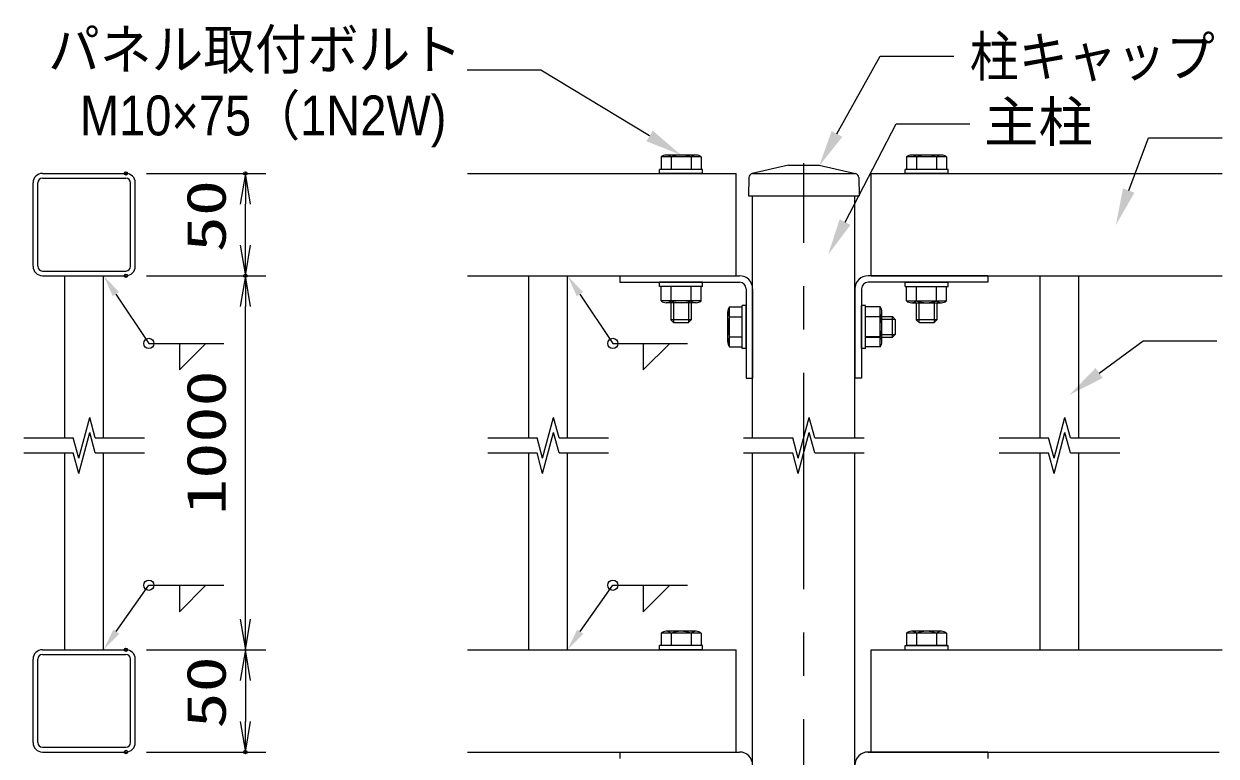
# Model space of a CAD drawing. Units: millimetres, scale not verified. Extents: x -4200 to 4200, y -2970 to 2970.
# Drawn here: x 1561 to 3310, y 571 to 1645 of the extents above; entities that cross this region are included whole.
import ezdxf
from ezdxf.enums import TextEntityAlignment as Align

# ---------------------------------------------------------------- set-up
doc = ezdxf.new("R2010")
doc.units = ezdxf.units.MM
doc.header["$LTSCALE"] = 10
doc.header["$PDMODE"] = 32
doc.header["$PDSIZE"] = 5
doc.linetypes.add('USER2', pattern=[1.125, 0.75, -0.125, 0.125, -0.125])
doc.linetypes.add('USER3', pattern=[50.8, 31.75, -6.35, 6.35, -6.35])
for name, color, linetype, lineweight in [('0-0_D-STR3', 3, 'Continuous', 13), ('0-1_D-STR-TXT', 7, 'Continuous', 25), ('0-4_D-STR1', 1, 'Continuous', 25), ('0-5_D-BMK', 2, 'USER2', 13), ('0-6_D-STR-DIM', 7, 'Continuous', 13), ('0-7_0', 7, 'Continuous', 25), ('0-B_D-STR2', 7, 'Continuous', 13), ('0-C_D-DCR-HCH', 7, 'Continuous', 13)]:
    doc.layers.add(name, color=color, linetype=linetype, lineweight=lineweight)
doc.layers.add('0-8_Defpoints', color=8, linetype='Continuous')
doc.styles.add('ＭＳ ゴシック', font='')
doc.styles.add('ＭＳ Ｐゴシック', font='')
doc.styles.get('ＭＳ ゴシック').set_extended_font_data('MS Gothic')
doc.styles.get('ＭＳ Ｐゴシック').set_extended_font_data('MS PGothic')

# ---------------------------------------------------------------- blocks, each defined once
blk = doc.blocks.new('DARROWS')
at = {"layer": '0-7_0'}
blk.add_line((0, 0), (-9.991, 0), dxfattribs=at)
blk.add_lwpolyline([(-10, -1.667), (0, 0), (-10, 1.667)], dxfattribs=at)
blk = doc.blocks.new('MLeader24')
at = {"layer": '0-1_D-STR-TXT'}
blk.add_lwpolyline([(3138.49, 1132.8), (3202.84, 1180.13), (3310.84, 1180.13)], dxfattribs=at)
blk.add_solid([(3143.82, 1125.55), (3133.16, 1140.05), (3094.99, 1100.8)], dxfattribs=at)
at = {"layer": '0-1_D-STR-TXT', "style": 'ＭＳ Ｐゴシック'}
blk.add_text('格子', height=58.58, dxfattribs=at).set_placement((3334.76, 1135.47), align=Align.BOTTOM_LEFT)
blk = doc.blocks.new('MLeader25')
at = {"layer": '0-1_D-STR-TXT'}
blk.add_lwpolyline([(3181.85, 1400.44), (3210.7, 1477.77), (3318.7, 1477.77)], dxfattribs=at)
blk.add_solid([(3190.29, 1397.29), (3173.42, 1403.58), (3162.98, 1349.84)], dxfattribs=at)
at = {"layer": '0-1_D-STR-TXT', "style": 'ＭＳ Ｐゴシック'}
blk.add_text('胴縁', height=58.58, dxfattribs=at).set_placement((3341.38, 1433.26), align=Align.BOTTOM_LEFT)
blk = doc.blocks.new('MLeader26')
at = {"layer": '0-1_D-STR-TXT'}
blk.add_lwpolyline([(2479.12, 1480.46), (2319.67, 1577.1), (2211.67, 1577.1)], dxfattribs=at)
blk.add_solid([(2483.78, 1488.16), (2474.45, 1472.76), (2525.3, 1452.47)], dxfattribs=at)
at = {"layer": '0-1_D-STR-TXT', "style": 'ＭＳ Ｐゴシック'}
for s, width, p in [('パネル取付ボルト', 0.95, (1596.99, 1560.67)), ('M10×75（1N2W)', 0.9, (1643.7, 1463.65))]:
    blk.add_text(s, height=58.56, dxfattribs=dict(at, width=width)).set_placement(p, align=Align.BOTTOM_LEFT)
blk = doc.blocks.new('MLeader29')
at = {"layer": '0-1_D-STR-TXT'}
blk.add_lwpolyline([(2765.89, 1354.22), (2840.71, 1498.24), (2948.71, 1498.24)], dxfattribs=at)
blk.add_solid([(2773.87, 1350.07), (2757.9, 1358.37), (2740.99, 1306.3)], dxfattribs=at)
at = {"layer": '0-1_D-STR-TXT', "style": 'ＭＳ Ｐゴシック'}
blk.add_text('主柱', height=58.58, dxfattribs=at).set_placement((2969.55, 1454.32), align=Align.BOTTOM_LEFT)
blk = doc.blocks.new('MLeader30')
at = {"layer": '0-1_D-STR-TXT'}
blk.add_lwpolyline([(2753.98, 1483.52), (2817.24, 1597.66), (2925.24, 1597.66)], dxfattribs=at)
blk.add_solid([(2761.85, 1479.16), (2746.1, 1487.89), (2727.8, 1436.29)], dxfattribs=at)
at = {"layer": '0-1_D-STR-TXT', "style": 'ＭＳ Ｐゴシック', "width": 0.9}
blk.add_text('柱キャップ', height=58.58, dxfattribs=at).set_placement((2948.57, 1550.07), align=Align.BOTTOM_LEFT)
blk = doc.blocks.new('MLeader32')
at = {"layer": '0-6_D-STR-DIM', "lineweight": 25}
blk.add_lwpolyline([(1696.41, 1248.53), (1744.77, 1176.17), (1854.54, 1176.17)], dxfattribs=at)
at = {"layer": '0-6_D-STR-DIM'}
blk.add_solid([(1691.92, 1245.53), (1700.9, 1251.53), (1678.41, 1275.47)], dxfattribs=at)
blk = doc.blocks.new('MLeader33')
at = {"layer": '0-6_D-STR-DIM', "lineweight": 25}
blk.add_lwpolyline([(1697.02, 753.54), (1744.77, 821.59), (1854.54, 821.59)], dxfattribs=at)
at = {"layer": '0-6_D-STR-DIM'}
blk.add_solid([(1701.44, 750.44), (1692.6, 756.65), (1678.41, 727.02)], dxfattribs=at)
blk = doc.blocks.new('MLeader34')
at = {"layer": '0-6_D-STR-DIM', "lineweight": 25}
blk.add_lwpolyline([(2376.8, 1248.53), (2425.16, 1176.17), (2534.94, 1176.17)], dxfattribs=at)
at = {"layer": '0-6_D-STR-DIM'}
blk.add_solid([(2372.31, 1245.53), (2381.29, 1251.53), (2358.8, 1275.47)], dxfattribs=at)
blk = doc.blocks.new('MLeader35')
at = {"layer": '0-6_D-STR-DIM', "lineweight": 25}
blk.add_lwpolyline([(2377.41, 753.54), (2425.16, 821.59), (2534.94, 821.59)], dxfattribs=at)
at = {"layer": '0-6_D-STR-DIM'}
blk.add_solid([(2381.83, 750.44), (2372.99, 756.65), (2358.8, 727.02)], dxfattribs=at)

msp = doc.modelspace()

# ---------------------------------------------------------------- linework, layer by layer
at = {"layer": '0-0_D-STR3'}
for p, q in [((2547.34, 1452.47), (2503.26, 1452.47)), ((2547.34, 1452.47), (2539.98, 1452.47)), ((2907.34, 1452.47), (2863.26, 1452.47)), ((2907.34, 1452.47), (2899.98, 1452.47)), ((2495.9, 1449.79), (2495.9, 1431.47)), ((2554.7, 1449.79), (2495.9, 1449.79)), ((2510.62, 1449.79), (2510.62, 1431.47)), ((2539.98, 1449.79), (2539.98, 1431.47)), ((2554.7, 1449.79), (2554.7, 1431.47)), ((2855.9, 1449.79), (2855.9, 1431.47)), ((2914.7, 1449.79), (2855.9, 1449.79)), ((2870.62, 1449.79), (2870.62, 1431.47)), ((2899.98, 1449.79), (2899.98, 1431.47)), ((2914.7, 1449.79), (2914.7, 1431.47)), ((2493.8, 1425.47), (2493.8, 1431.47)), ((2556.8, 1431.47), (2493.8, 1431.47)), ((2556.8, 1425.47), (2493.8, 1425.47)), ((2554.7, 1431.47), (2495.9, 1431.47)), ((2556.8, 1425.47), (2556.8, 1431.47)), ((2853.8, 1425.47), (2853.8, 1431.47)), ((2916.8, 1431.47), (2853.8, 1431.47)), ((2916.8, 1425.47), (2853.8, 1425.47)), ((2914.7, 1431.47), (2855.9, 1431.47)), ((2916.8, 1425.47), (2916.8, 1431.47)), ((2435.3, 1275.47), (2611.1, 1275.47)), ((2435.3, 1275.47), (2435.3, 1265.87)), ((2435.3, 1265.87), (2611.1, 1265.87)), ((2493.8, 1259.87), (2493.8, 1265.87)), ((2556.8, 1265.87), (2493.8, 1265.87)), ((2556.8, 1259.87), (2493.8, 1259.87)), ((2554.7, 1259.87), (2495.9, 1259.87)), ((2495.9, 1238.56), (2495.9, 1259.87)), ((2510.62, 1238.56), (2510.62, 1259.87)), ((2539.98, 1238.56), (2539.98, 1259.87)), ((2554.7, 1238.56), (2554.7, 1259.87)), ((2556.8, 1259.87), (2556.8, 1265.87)), ((2975.3, 1275.47), (2799.5, 1275.47)), ((2975.3, 1265.87), (2799.5, 1265.87)), ((2853.8, 1259.87), (2853.8, 1265.87)), ((2853.8, 1265.87), (2916.8, 1265.87)), ((2853.8, 1259.87), (2916.8, 1259.87)), ((2855.9, 1259.87), (2914.7, 1259.87)), ((2855.9, 1238.56), (2855.9, 1259.87)), ((2870.62, 1238.56), (2870.62, 1259.87)), ((2899.98, 1238.56), (2899.98, 1259.87)), ((2914.7, 1238.56), (2914.7, 1259.87)), ((2916.8, 1259.87), (2916.8, 1265.87)), ((2975.3, 1275.47), (2975.3, 1265.87)), ((2620.7, 1256.27), (2620.7, 1125.47)), ((2630.3, 1256.27), (2630.3, 1125.47)), ((2780.3, 1256.27), (2780.3, 1125.47)), ((2789.9, 1256.27), (2789.9, 1125.47)), ((2554.7, 1238.56), (2495.9, 1238.56)), ((2547.34, 1235.87), (2503.26, 1235.87)), ((2510.3, 1235.87), (2510.3, 1210.97)), ((2514.2, 1235.87), (2514.2, 1207.07)), ((2536.4, 1235.87), (2536.4, 1207.07)), ((2547.34, 1235.87), (2539.98, 1235.87)), ((2540.3, 1235.87), (2540.3, 1210.97)), ((2596.38, 1229.87), (2614.7, 1229.87)), ((2596.38, 1171.07), (2596.38, 1229.87)), ((2620.7, 1231.97), (2614.7, 1231.97)), ((2614.7, 1168.97), (2614.7, 1231.97)), ((2614.7, 1171.07), (2614.7, 1229.87)), ((2620.7, 1168.97), (2620.7, 1231.97)), ((2795.9, 1231.97), (2789.9, 1231.97)), ((2789.9, 1168.97), (2789.9, 1231.97)), ((2795.9, 1168.97), (2795.9, 1231.97)), ((2795.9, 1171.07), (2795.9, 1229.87)), ((2817.21, 1229.87), (2795.9, 1229.87)), ((2817.21, 1171.07), (2817.21, 1229.87)), ((2855.9, 1238.56), (2914.7, 1238.56)), ((2863.26, 1235.87), (2907.34, 1235.87)), ((2863.26, 1235.87), (2870.62, 1235.87)), ((2870.3, 1235.87), (2870.3, 1210.97)), ((2874.2, 1235.87), (2874.2, 1207.07)), ((2896.4, 1235.87), (2896.4, 1207.07)), ((2900.3, 1235.87), (2900.3, 1210.97)), ((2540.3, 1210.97), (2510.3, 1210.97)), ((2510.3, 1210.97), (2514.8, 1206.47)), ((2540.3, 1210.97), (2535.8, 1206.47)), ((2593.7, 1178.43), (2593.7, 1222.51)), ((2596.38, 1215.15), (2614.7, 1215.15)), ((2795.9, 1215.47), (2817.48, 1215.47)), ((2817.21, 1215.15), (2795.9, 1215.15)), ((2819.9, 1178.43), (2819.9, 1222.51)), ((2819.9, 1215.47), (2835.2, 1215.47)), ((2819.9, 1211.57), (2839.1, 1211.57)), ((2835.2, 1185.47), (2835.2, 1215.47)), ((2835.2, 1215.47), (2839.7, 1210.97)), ((2839.7, 1189.97), (2839.7, 1210.97)), ((2900.3, 1210.97), (2870.3, 1210.97)), ((2870.3, 1210.97), (2874.8, 1206.47)), ((2900.3, 1210.97), (2895.8, 1206.47)), ((2535.8, 1206.47), (2514.8, 1206.47)), ((2819.9, 1189.37), (2839.1, 1189.37)), ((2835.2, 1185.47), (2839.7, 1189.97)), ((2895.8, 1206.47), (2874.8, 1206.47)), ((2593.7, 1178.43), (2593.7, 1185.79)), ((2596.38, 1185.79), (2614.7, 1185.79)), ((2817.21, 1185.79), (2795.9, 1185.79)), ((2795.9, 1185.47), (2817.48, 1185.47)), ((2819.9, 1178.43), (2819.9, 1185.79)), ((2819.9, 1185.47), (2835.2, 1185.47)), ((2596.38, 1171.07), (2614.7, 1171.07)), ((2620.7, 1168.97), (2614.7, 1168.97)), ((2795.9, 1168.97), (2789.9, 1168.97)), ((2817.21, 1171.07), (2795.9, 1171.07)), ((2620.7, 1125.47), (2630.3, 1125.47)), ((2789.9, 1125.47), (2780.3, 1125.47)), ((2547.34, 754.02), (2503.26, 754.02)), ((2547.34, 754.02), (2539.98, 754.02)), ((2907.34, 754.02), (2863.26, 754.02)), ((2907.34, 754.02), (2899.98, 754.02)), ((2495.9, 751.34), (2495.9, 733.02)), ((2554.7, 751.34), (2495.9, 751.34)), ((2510.62, 751.34), (2510.62, 733.02)), ((2539.98, 751.34), (2539.98, 733.02)), ((2554.7, 751.34), (2554.7, 733.02)), ((2855.9, 751.34), (2855.9, 733.02)), ((2914.7, 751.34), (2855.9, 751.34)), ((2870.62, 751.34), (2870.62, 733.02)), ((2899.98, 751.34), (2899.98, 733.02)), ((2914.7, 751.34), (2914.7, 733.02)), ((2493.8, 727.02), (2493.8, 733.02)), ((2556.8, 733.02), (2493.8, 733.02)), ((2556.8, 727.02), (2493.8, 727.02)), ((2554.7, 733.02), (2495.9, 733.02)), ((2556.8, 727.02), (2556.8, 733.02)), ((2853.8, 727.02), (2853.8, 733.02)), ((2853.8, 733.02), (2916.8, 733.02)), ((2853.8, 727.02), (2916.8, 727.02)), ((2914.7, 733.02), (2855.9, 733.02)), ((2916.8, 727.02), (2916.8, 733.02)), ((2435.3, 577.02), (2611.1, 577.02)), ((2435.3, 577.02), (2435.3, 567.42)), ((2975.3, 577.02), (2799.5, 577.02)), ((2801.3, 577.02), (2975.3, 577.02)), ((2975.3, 577.02), (2975.3, 567.42))]:
    msp.add_line(p, q, dxfattribs=at)
for centre, radius, start, end in [((2503.26, 1441.04), 11.43, 49.92558, 130.07442), ((2525.3, 1411.01), 41.47, 69.26918, 110.73082), ((2547.34, 1441.04), 11.43, 49.92558, 130.07442), ((2863.26, 1441.04), 11.43, 49.92558, 130.07442), ((2885.3, 1411.01), 41.47, 69.26918, 110.73082), ((2907.34, 1441.04), 11.43, 49.92558, 130.07442), ((2611.1, 1256.27), 19.2, 0, 90), ((2611.1, 1256.27), 9.6, 0, 90), ((2799.5, 1256.27), 19.2, 90, 180), ((2799.5, 1256.27), 9.6, 90, 180), ((2503.26, 1247.3), 11.43, 229.92558, 310.07442), ((2525.3, 1277.33), 41.47, 249.26918, 290.73082), ((2547.34, 1247.3), 11.43, 229.92558, 310.07442), ((2605.13, 1222.51), 11.43, 139.92558, 220.07442), ((2808.47, 1222.51), 11.43, 319.92558, 40.07442), ((2863.26, 1247.3), 11.43, 229.92558, 310.07442), ((2885.3, 1277.33), 41.47, 249.26918, 290.73082), ((2907.34, 1247.3), 11.43, 229.92558, 310.07442), ((2635.16, 1200.47), 41.47, 159.26918, 200.73082), ((2778.43, 1200.47), 41.47, 339.26918, 20.73082), ((2605.13, 1178.43), 11.43, 139.92558, 220.07442), ((2808.47, 1178.43), 11.43, 319.92558, 40.07442), ((2503.26, 742.59), 11.43, 49.92558, 130.07442), ((2525.3, 712.56), 41.47, 69.26918, 110.73082), ((2547.34, 742.59), 11.43, 49.92558, 130.07442), ((2863.26, 742.59), 11.43, 49.92558, 130.07442), ((2885.3, 712.56), 41.47, 69.26918, 110.73082), ((2907.34, 742.59), 11.43, 49.92558, 130.07442), ((2611.1, 557.82), 19.2, 0, 90), ((2799.5, 557.82), 19.2, 90, 180)]:
    msp.add_arc(centre, radius, start, end, dxfattribs=at)
at = {"layer": '0-4_D-STR1'}
for p, q in [((2682.8, 1437.47), (2629.43, 1425.21)), ((2682.8, 1437.47), (2727.8, 1437.47)), ((2727.8, 1437.47), (2781.17, 1425.21)), ((2624.77, 1419.47), (2624.3, 1392.47)), ((2630.3, 1425.47), (2780.3, 1425.47)), ((2630.3, 1425.47), (2780.3, 1425.47)), ((2785.83, 1419.47), (2786.3, 1392.47)), ((2624.3, 1392.47), (2786.3, 1392.47)), ((2630.3, 1037.76), (2630.3, 1392.47)), ((2780.3, 1037.76), (2780.3, 1392.47)), ((2630.3, 307.83), (2630.3, 1015.57)), ((2780.3, 307.83), (2780.3, 1015.57))]:
    msp.add_line(p, q, dxfattribs=at)
for centre, start, end in [((2630.77, 1419.36), 102.93782, 179), ((2779.83, 1419.36), 1, 77.06218)]:
    msp.add_arc(centre, 6, start, end, dxfattribs=at)
at = {"layer": '0-5_D-BMK', "linetype": 'USER3'}
msp.add_line((2705.3, 307.83), (2705.3, 1440.47), dxfattribs=at)
at = {"layer": '0-6_D-STR-DIM'}
for p, q in [((1741.11, 1425.47), (1916.26, 1425.47)), ((1886.26, 1320.47), (1886.26, 1380.47)), ((1741.11, 1275.47), (1916.26, 1275.47)), ((1741.11, 1275.47), (1916.26, 1275.47)), ((1886.26, 772.02), (1886.26, 1230.47)), ((1789.56, 1176.17), (1789.56, 1137.39)), ((1828.33, 1176.17), (1789.56, 1137.39)), ((2469.95, 1176.17), (2469.95, 1137.39)), ((2508.72, 1176.17), (2469.95, 1137.39)), ((1789.56, 821.59), (1789.56, 782.82)), ((1828.33, 821.59), (1789.56, 782.82)), ((2469.95, 821.59), (2469.95, 782.82)), ((2508.72, 821.59), (2469.95, 782.82)), ((1741.11, 727.02), (1916.26, 727.02)), ((1741.11, 727.02), (1916.26, 727.02)), ((1886.26, 682.02), (1886.26, 622.02)), ((1741.11, 577.02), (1916.26, 577.02))]:
    msp.add_line(p, q, dxfattribs=at)
for centre in [(1744.77, 1176.17), (2425.16, 1176.17), (1744.77, 821.59), (2425.16, 821.59)]:
    msp.add_circle(centre, 7.51, dxfattribs=at)
at = {"layer": '0-8_Defpoints'}
for p in [(1711.11, 1425.47), (1886.26, 1425.47), (1711.11, 1275.47), (1886.26, 1275.47), (1711.11, 727.02), (1711.11, 577.02), (1886.26, 577.02)]:
    msp.add_point(p, dxfattribs=at)
at = {"layer": '0-B_D-STR2'}
for p, q in [((1588.71, 1425.47), (1711.11, 1425.47)), ((1588.71, 1418.57), (1711.11, 1418.57)), ((2211.86, 1425.47), (2606.3, 1425.47)), ((2606.3, 1275.47), (2606.3, 1425.47)), ((2606.3, 1275.47), (2606.3, 1425.47)), ((2804.3, 1425.47), (3319.08, 1425.47)), ((2804.3, 1275.47), (2804.3, 1425.47)), ((2804.3, 1275.47), (2804.3, 1425.47)), ((1574.91, 1289.27), (1574.91, 1411.67)), ((1581.81, 1289.27), (1581.81, 1411.67)), ((1718.01, 1289.27), (1718.01, 1411.67)), ((1724.91, 1289.27), (1724.91, 1411.67)), ((1588.71, 1282.37), (1711.11, 1282.37)), ((1588.71, 1275.47), (1711.11, 1275.47)), ((1621.41, 1037.76), (1621.41, 1275.47)), ((1678.41, 1037.76), (1678.41, 1275.47)), ((2211.86, 1275.47), (2606.3, 1275.47)), ((2301.8, 1037.76), (2301.8, 1275.47)), ((2358.8, 1037.76), (2358.8, 1275.47)), ((2804.3, 1275.47), (3319.08, 1275.47)), ((3051.8, 1037.76), (3051.8, 1275.47)), ((3108.8, 1037.76), (3108.8, 1275.47)), ((1621.41, 727.02), (1621.41, 1015.57)), ((1678.41, 727.02), (1678.41, 1015.57)), ((2301.8, 727.02), (2301.8, 1015.57)), ((2358.8, 727.02), (2358.8, 1015.57)), ((3051.8, 727.02), (3051.8, 1015.57)), ((3108.8, 727.02), (3108.8, 1015.57)), ((1588.71, 727.02), (1711.11, 727.02)), ((1588.71, 720.12), (1711.11, 720.12)), ((2211.86, 727.02), (2606.3, 727.02)), ((2606.3, 577.02), (2606.3, 727.02)), ((2606.3, 577.02), (2606.3, 727.02)), ((2804.3, 727.02), (3319.08, 727.02)), ((2804.3, 577.02), (2804.3, 727.02)), ((2804.3, 577.02), (2804.3, 727.02)), ((1574.91, 590.82), (1574.91, 713.22)), ((1581.81, 590.82), (1581.81, 713.22)), ((1718.01, 590.82), (1718.01, 713.22)), ((1724.91, 590.82), (1724.91, 713.22)), ((1588.71, 583.92), (1711.11, 583.92)), ((1588.71, 577.02), (1711.11, 577.02)), ((2211.86, 577.02), (2606.3, 577.02)), ((2799.5, 577.02), (3314.28, 577.02))]:
    msp.add_line(p, q, dxfattribs=at)
for centre, radius, start, end in [((1588.71, 1411.67), 13.8, 90, 180), ((1588.71, 1411.67), 6.9, 90, 180), ((1711.11, 1411.67), 13.8, 0, 90), ((1711.11, 1411.67), 6.9, 0, 90), ((1588.71, 1289.27), 13.8, 180, 270), ((1588.71, 1289.27), 6.9, 180, 270), ((1711.11, 1289.27), 13.8, 270, 0), ((1711.11, 1289.27), 6.9, 270, 0), ((1588.71, 713.22), 13.8, 90, 180), ((1588.71, 713.22), 6.9, 90, 180), ((1711.11, 713.22), 13.8, 0, 90), ((1711.11, 713.22), 6.9, 0, 90), ((1588.71, 590.82), 13.8, 180, 270), ((1588.71, 590.82), 6.9, 180, 270), ((1711.11, 590.82), 13.8, 270, 0), ((1711.11, 590.82), 6.9, 270, 0)]:
    msp.add_arc(centre, radius, start, end, dxfattribs=at)
at = {"layer": '0-C_D-DCR-HCH'}
for p, q in [((1641.87, 1007.76), (1657.95, 1067.76)), ((1665.99, 1037.76), (1657.95, 1067.76)), ((2322.26, 1007.76), (2338.34, 1067.76)), ((2346.38, 1037.76), (2338.34, 1067.76)), ((2697.26, 1007.76), (2713.34, 1067.76)), ((2721.38, 1037.76), (2713.34, 1067.76)), ((3072.26, 1007.76), (3088.34, 1067.76)), ((3096.38, 1037.76), (3088.34, 1067.76)), ((1561.41, 1037.76), (1633.83, 1037.76)), ((1641.87, 1007.76), (1633.83, 1037.76)), ((1641.87, 985.57), (1657.95, 1045.57)), ((1665.99, 1015.57), (1657.95, 1045.57)), ((1665.99, 1037.76), (1738.41, 1037.76)), ((2241.8, 1037.76), (2314.22, 1037.76)), ((2322.26, 1007.76), (2314.22, 1037.76)), ((2322.26, 985.57), (2338.34, 1045.57)), ((2346.38, 1015.57), (2338.34, 1045.57)), ((2346.38, 1037.76), (2418.8, 1037.76)), ((2616.8, 1037.76), (2689.22, 1037.76)), ((2697.26, 1007.76), (2689.22, 1037.76)), ((2697.26, 985.57), (2713.34, 1045.57)), ((2721.38, 1015.57), (2713.34, 1045.57)), ((2721.38, 1037.76), (2793.8, 1037.76)), ((2991.8, 1037.76), (3064.22, 1037.76)), ((3072.26, 1007.76), (3064.22, 1037.76)), ((3072.26, 985.57), (3088.34, 1045.57)), ((3096.38, 1015.57), (3088.34, 1045.57)), ((3096.38, 1037.76), (3168.8, 1037.76)), ((1561.41, 1015.57), (1633.83, 1015.57)), ((1641.87, 985.57), (1633.83, 1015.57)), ((1665.99, 1015.57), (1738.41, 1015.57)), ((2241.8, 1015.57), (2314.22, 1015.57)), ((2322.26, 985.57), (2314.22, 1015.57)), ((2346.38, 1015.57), (2418.8, 1015.57)), ((2616.8, 1015.57), (2689.22, 1015.57)), ((2697.26, 985.57), (2689.22, 1015.57)), ((2721.38, 1015.57), (2793.8, 1015.57)), ((2991.8, 1015.57), (3064.22, 1015.57)), ((3072.26, 985.57), (3064.22, 1015.57)), ((3096.38, 1015.57), (3168.8, 1015.57))]:
    msp.add_line(p, q, dxfattribs=at)

# ---------------------------------------------------------------- block references
at = {"layer": '0-1_D-STR-TXT'}
for name in ['MLeader26', 'MLeader30', 'MLeader29', 'MLeader25', 'MLeader24']:
    msp.add_blockref(name, (0, 0), dxfattribs=at)
at = {"layer": '0-6_D-STR-DIM', "xscale": 4.5, "yscale": 4.5}
for p, rotation in [((1886.26, 1425.47), 90), ((1886.26, 1275.47), 270), ((1886.26, 1275.47), 90), ((1886.26, 727.02), 270), ((1886.26, 727.02), 90), ((1886.26, 577.02), 270)]:
    msp.add_blockref('DARROWS', p, dxfattribs=dict(at, rotation=rotation))
at = {"layer": '0-6_D-STR-DIM'}
for name in ['MLeader32', 'MLeader34', 'MLeader33', 'MLeader35']:
    msp.add_blockref(name, (0, 0), dxfattribs=at)

# ---------------------------------------------------------------- texts
at = {"layer": '0-6_D-STR-DIM', "style": 'ＭＳ ゴシック', "width": 1.35}
for s, p in [('50', (1874.86, 1309.97)), ('1000', (1874.86, 924.75)), ('50', (1874.86, 611.52))]:
    msp.add_text(s, height=57.7, rotation=90, dxfattribs=at).set_placement(p, align=Align.BOTTOM_LEFT)

doc.saveas('drawing.dxf')
